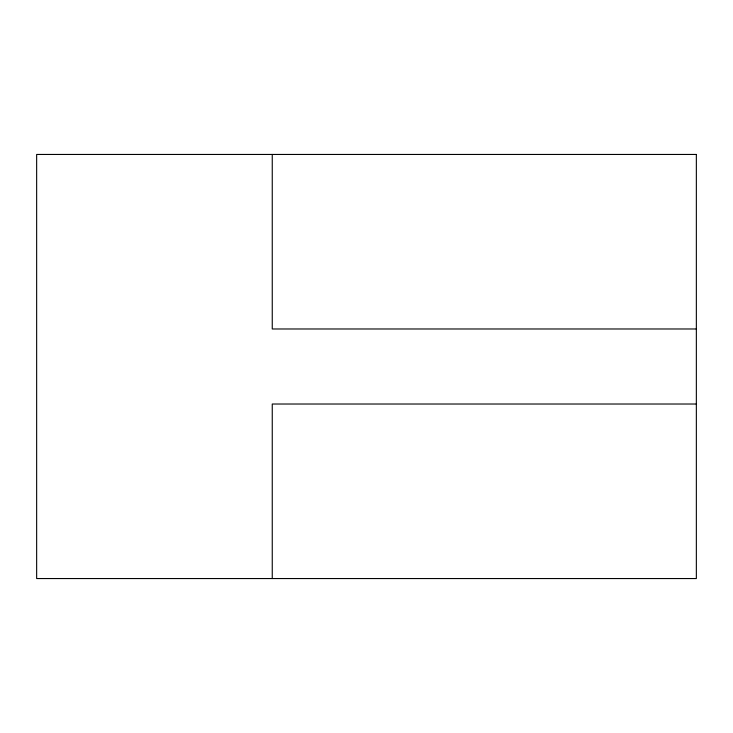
<?xml version="1.0" encoding="UTF-8"?>
<svg xmlns="http://www.w3.org/2000/svg" width="733" height="733" viewBox="0 0 733 733"><rect width="100%" height="100%" fill="white"/><g stroke="black" fill="none" stroke-linecap="round" stroke-linejoin="round"><path stroke-width="1.1" d="M696.35 328.98L272.255 328.98L272.255 154.452M696.35 404.02L272.255 404.02L272.255 578.548M696.35 154.452L36.65 154.452L36.65 578.548L696.35 578.548L696.35 154.452"/></g></svg>
